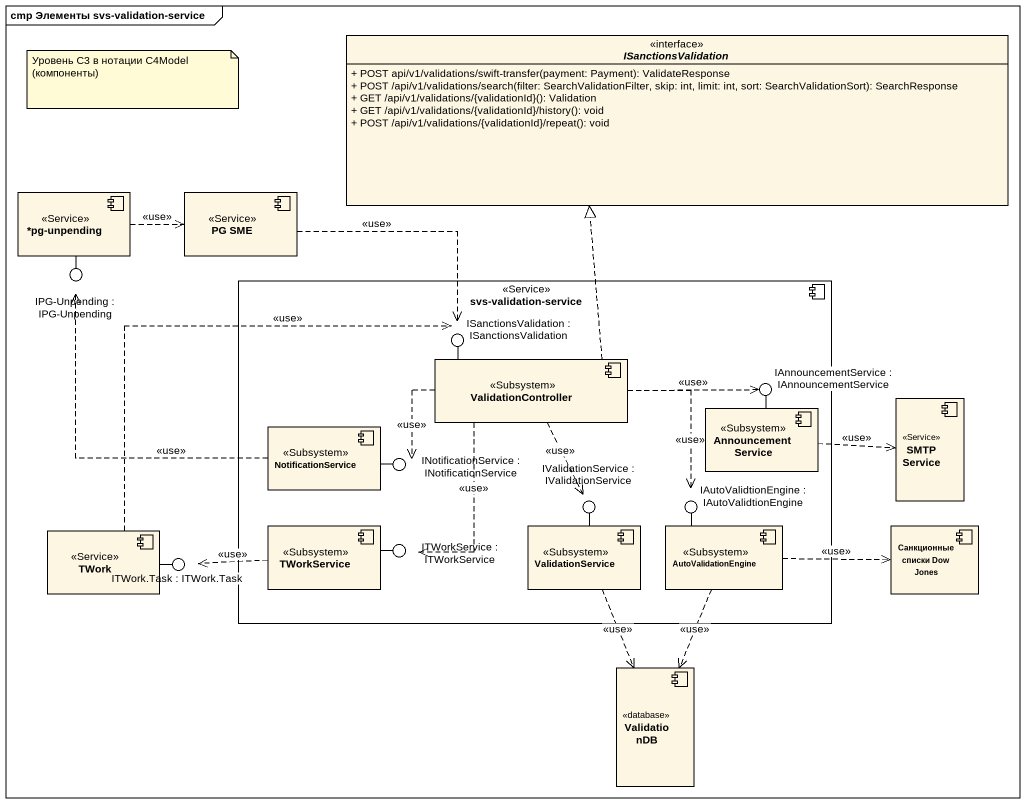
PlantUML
@startuml
mainframe cmp Элементы svs-validation-service
allowmixing
hide circle
hide empty members
skinparam classAttributeIconSize 0
interface ISanctionsValidation {
  + POST api/v1/validations/swift-transfer(payment: Payment): ValidateResponse
  + POST /api/v1/validations/search(filter: SearchValidationFilter, skip: int, limit: int, sort: SearchValidationSort): SearchResponse
  + GET /api/v1/validations/{validationId}(): Validation
  + GET /api/v1/validations/{validationId}/history(): void
  + POST /api/v1/validations/{validationId}/repeat(): void
}
component "*pg-unpending" as pg_unpending <<Service>>
component "PG SME" as PG_SME <<Service>>
() "IPG-Unpending : IPG-Unpending" as IPG_Unpending
component "svs-validation-service" as svs_validation_service <<Service>> {
  component ValidationController <<Subsystem>>
  component NotificationService <<Subsystem>>
  component AnnouncementService <<Subsystem>>
  component TWorkService <<Subsystem>>
  component ValidationService <<Subsystem>>
  component AutoValidationEngine <<Subsystem>>
}
() "ISanctionsValidation : ISanctionsValidation" as ISanctionsValidation_2
() "IAnnouncementService : IAnnouncementService" as IAnnouncementService
component "SMTP Service" as SMTP_Service <<Service>>
() "INotificationService : INotificationService" as INotificationService
() "IValidationService : IValidationService" as IValidationService
() "IAutoValidtionEngine : IAutoValidtionEngine" as IAutoValidtionEngine
component TWork <<Service>>
() "ITWork.Task : ITWork.Task" as ITWork_Task
() "ITWorkService : ITWorkService" as ITWorkService
component "Санкционные списки Dow Jones" as Санкционные_списки_Dow_Jones
component ValidationDB <<database>>
pg_unpending -- IPG_Unpending
ValidationController -up- ISanctionsValidation_2
AnnouncementService -up- IAnnouncementService
NotificationService -right- INotificationService
ValidationService -up- IValidationService
AutoValidationEngine -up- IAutoValidtionEngine
TWork -right- ITWork_Task
TWorkService -right- ITWorkService
pg_unpending .right.> PG_SME : <<use>>
PG_SME .right.> ISanctionsValidation_2 : <<use>>
ValidationController .up.|> ISanctionsValidation
ValidationController .right.> IAnnouncementService : <<use>>
ValidationController .left.> INotificationService : <<use>>
ValidationController ..> IValidationService : <<use>>
ValidationController ..> IAutoValidtionEngine : <<use>>
ValidationController ..> ITWorkService : <<use>>
NotificationService .up.> IPG_Unpending : <<use>>
AnnouncementService .right.> SMTP_Service : <<use>>
TWork .up.> ISanctionsValidation_2 : <<use>>
TWorkService .left.> ITWork_Task : <<use>>
ValidationService ..> ValidationDB : <<use>>
AutoValidationEngine .right.> Санкционные_списки_Dow_Jones : <<use>>
AutoValidationEngine ..> ValidationDB : <<use>>
note as N1
  Уровень C3 в нотации C4Model
  (компоненты)
end note
@enduml
